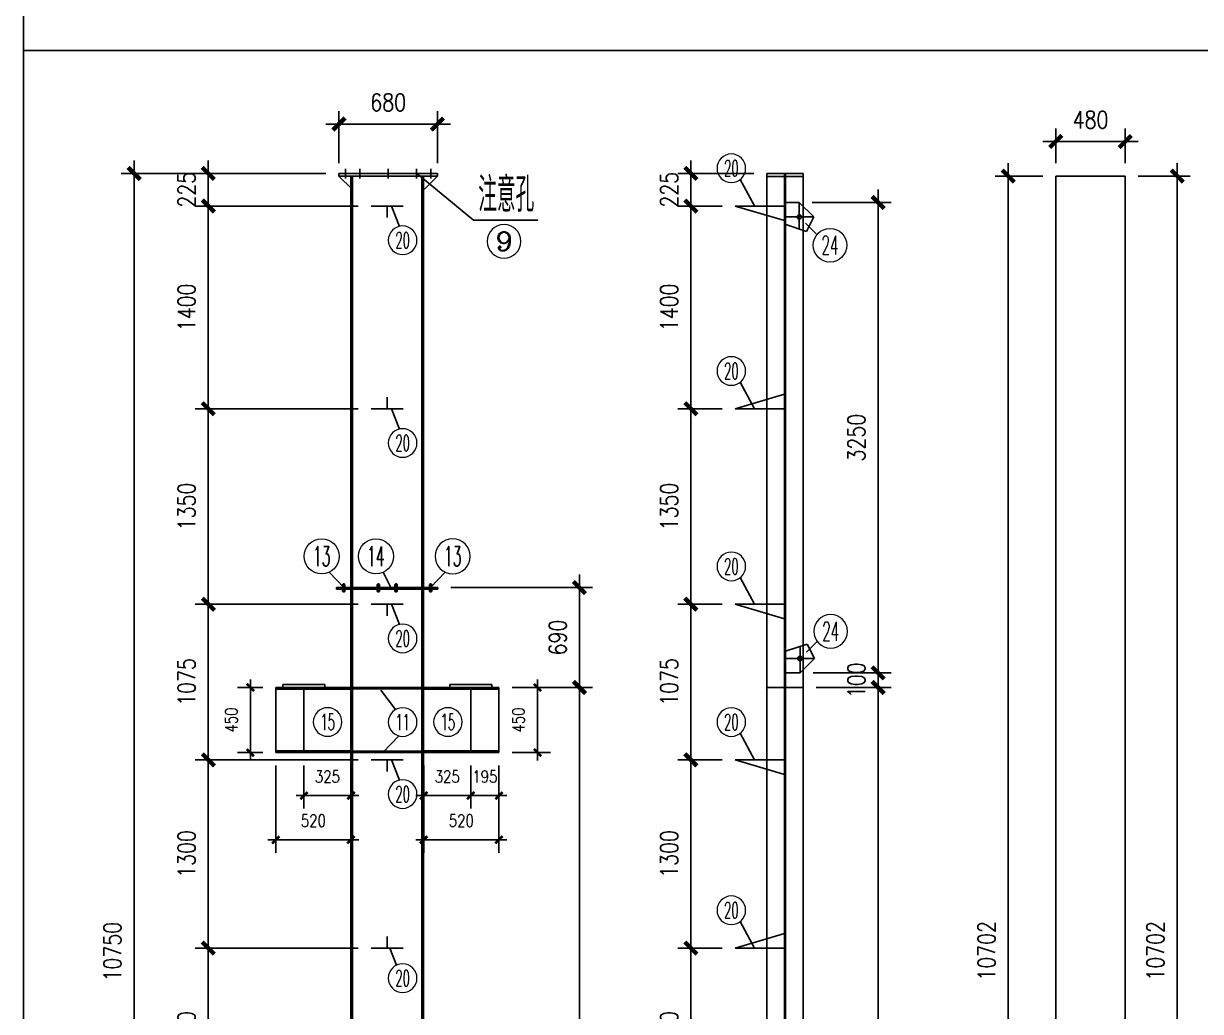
# Model space of a CAD drawing. Header units: millimetres. Extents: x 2451220 to 4527627, y -5186613 to -1639140.
# Drawn here: x 2483553 to 2491681, y -1756765 to -1749942 of the extents above; entities that cross this region are included whole.
import ezdxf
from ezdxf.enums import TextEntityAlignment as Align

# ---------------------------------------------------------------- set-up
doc = ezdxf.new("R2010")
doc.units = ezdxf.units.MM
doc.header["$LTSCALE"] = 1000
doc.header["$PDMODE"] = 34
doc.layers.add('钢架', color=7, linetype='Continuous', lineweight=25)
doc.styles.add('COMPLEX', font='COMPLEX')
doc.styles.add('DIM_FONT', font='simplex.shx', dxfattribs={"width": 0.8, "bigfont": 'hztxt.shx'})
doc.styles.add('hz', font='gbenor.shx', dxfattribs={"width": 0.75, "height": 100, "bigfont": 'gbcbig.shx'})
doc.dimstyles.new('WGH(1)', dxfattribs={"dimscale": 1.2, "dimtxt": 100, "dimasz": 0.5, "dimexe": 75, "dimexo": 75, "dimgap": 75, "dimtad": 1, "dimdec": 0, "dimzin": 0, "dimdsep": 46, "dimtxsty": 'DIM_FONT', "dimblk1": '_DIMX', "dimblk2": '_DIMX', "dimsah": 1, "dimcen": 0.09, "dimclrd": 3, "dimclre": 3, "dimclrt": 7, "dimadec": 0, "dimazin": 0, "dimtfac": 1, "dimtdec": 0, "dimtix": 1, "dimtmove": 2, "dimatfit": 3, "dimldrblk": '_DIMX', "dimfxl": 1, "dimtolj": 1, "dimtzin": 0, "dimarcsym": 0})

# ---------------------------------------------------------------- blocks, each defined once
blk = doc.blocks.new('_DIMX')
blk.add_line((-150, 0), (150, 0))
at = {"const_width": 50}
blk.add_lwpolyline([(-70, -70), (70, 70)], dxfattribs=at)
blk = doc.blocks.new('*D2107')
at = {"color": 3, "lineweight": -2}
for p, q in [((2485204.3, -1754527.4), (2485029.4, -1754527.4)), ((2485119.4, -1754527.7), (2485119.4, -1754977)), ((2485204.3, -1754977.4), (2485029.4, -1754977.4))]:
    blk.add_line(p, q, dxfattribs=at)
at = {"layer": 'Defpoints', "color": 0}
for p in [(2485294.3, -1754527.4), (2485119.4, -1754977.4), (2485294.3, -1754977.4)]:
    blk.add_point(p, dxfattribs=at)
at = {"color": 3, "lineweight": -2, "xscale": 0.36, "yscale": 0.36, "zscale": 0.36}
for p, rotation in [((2485119.4, -1754527.4), 90), ((2485119.4, -1754977.4), 270)]:
    blk.add_blockref('_DIMX', p, dxfattribs=dict(at, rotation=rotation))
at = {"color": 7, "insert": (2484987.4, -1754752.4), "char_height": 84, "attachment_point": 5, "rotation": 90, "style": 'DIM_FONT'}
blk.add_mtext('\\A1;450', dxfattribs=at)
blk = doc.blocks.new('*D2108')
at = {"color": 3, "lineweight": -2}
for p, q in [((2485489.3, -1755067.4), (2485489.3, -1755364.4)), ((2485814.3, -1755067.4), (2485814.3, -1755364.4)), ((2485489, -1755274.4), (2485488.6, -1755274.4)), ((2485814.3, -1755274.4), (2485489.3, -1755274.4)), ((2485814.7, -1755274.4), (2485815, -1755274.4))]:
    blk.add_line(p, q, dxfattribs=at)
at = {"layer": 'Defpoints', "color": 0}
for p in [(2485489.3, -1754977.4), (2485814.3, -1754977.4), (2485489.3, -1755274.4)]:
    blk.add_point(p, dxfattribs=at)
at = {"color": 3, "lineweight": -2, "xscale": 0.36, "yscale": 0.36, "zscale": 0.36}
blk.add_blockref('_DIMX', (2485489.3, -1755274.4), dxfattribs=at)
at = {"color": 3, "lineweight": -2, "xscale": 0.36, "yscale": 0.36, "zscale": 0.36, "rotation": 180}
blk.add_blockref('_DIMX', (2485814.3, -1755274.4), dxfattribs=at)
at = {"color": 7, "insert": (2485651.8, -1755142.4), "char_height": 84, "attachment_point": 5, "style": 'DIM_FONT'}
blk.add_mtext('\\A1;325', dxfattribs=at)
blk = doc.blocks.new('*D2109')
at = {"color": 3, "lineweight": -2}
for p, q in [((2485294.3, -1755067.4), (2485294.3, -1755669.6)), ((2485814.3, -1755067.4), (2485814.3, -1755669.6)), ((2485814, -1755579.6), (2485294.7, -1755579.6))]:
    blk.add_line(p, q, dxfattribs=at)
at = {"layer": 'Defpoints', "color": 0}
for p in [(2485294.3, -1754977.4), (2485814.3, -1754977.4), (2485294.3, -1755579.6)]:
    blk.add_point(p, dxfattribs=at)
at = {"color": 3, "lineweight": -2, "xscale": 0.36, "yscale": 0.36, "zscale": 0.36, "rotation": 180}
blk.add_blockref('_DIMX', (2485294.3, -1755579.6), dxfattribs=at)
at = {"color": 3, "lineweight": -2, "xscale": 0.36, "yscale": 0.36, "zscale": 0.36}
blk.add_blockref('_DIMX', (2485814.3, -1755579.6), dxfattribs=at)
at = {"color": 7, "insert": (2485554.3, -1755447.6), "char_height": 84, "attachment_point": 5, "style": 'DIM_FONT'}
blk.add_mtext('\\A1;520', dxfattribs=at)
blk = doc.blocks.new('*D2110')
at = {"color": 3, "lineweight": -2}
for p, q in [((2485731.3, -1750905.4), (2485731.3, -1750546.3)), ((2486411.3, -1750905.4), (2486411.3, -1750546.3)), ((2486410.7, -1750636.3), (2485731.9, -1750636.3))]:
    blk.add_line(p, q, dxfattribs=at)
at = {"layer": 'Defpoints', "color": 0}
for p in [(2485731.3, -1750636.3), (2485731.3, -1750995.4), (2486411.3, -1750995.4)]:
    blk.add_point(p, dxfattribs=at)
at = {"color": 3, "lineweight": -2, "xscale": 0.6, "yscale": 0.6, "zscale": 0.6, "rotation": 180}
blk.add_blockref('_DIMX', (2485731.3, -1750636.3), dxfattribs=at)
at = {"color": 3, "lineweight": -2, "xscale": 0.6, "yscale": 0.6, "zscale": 0.6}
blk.add_blockref('_DIMX', (2486411.3, -1750636.3), dxfattribs=at)
at = {"color": 7, "insert": (2486071.3, -1750486.3), "char_height": 120, "attachment_point": 5, "style": 'DIM_FONT'}
blk.add_mtext('\\A1;680', dxfattribs=at)
blk = doc.blocks.new('*D2111')
at = {"color": 3, "lineweight": -2}
for p, q in [((2487016.3, -1754527.4), (2487192.8, -1754527.4)), ((2487102.8, -1754527.7), (2487102.8, -1754977)), ((2486926.3, -1754977.4), (2487192.8, -1754977.4))]:
    blk.add_line(p, q, dxfattribs=at)
at = {"layer": 'Defpoints', "color": 0}
for p in [(2486926.3, -1754527.4), (2486836.3, -1754977.4), (2487102.8, -1754977.4)]:
    blk.add_point(p, dxfattribs=at)
at = {"color": 3, "lineweight": -2, "xscale": 0.36, "yscale": 0.36, "zscale": 0.36}
for p, rotation in [((2487102.8, -1754527.4), 90), ((2487102.8, -1754977.4), 270)]:
    blk.add_blockref('_DIMX', p, dxfattribs=dict(at, rotation=rotation))
at = {"color": 7, "insert": (2486970.8, -1754752.4), "char_height": 84, "attachment_point": 5, "rotation": 90, "style": 'DIM_FONT'}
blk.add_mtext('\\A1;450', dxfattribs=at)
blk = doc.blocks.new('*D2112')
at = {"color": 3, "lineweight": -2}
for p, q in [((2486316.3, -1755067.4), (2486316.3, -1755364.4)), ((2486641.3, -1755067.4), (2486641.3, -1755364.4)), ((2486316, -1755274.4), (2486315.6, -1755274.4)), ((2486316.3, -1755274.4), (2486641.3, -1755274.4)), ((2486641.7, -1755274.4), (2486642, -1755274.4))]:
    blk.add_line(p, q, dxfattribs=at)
at = {"layer": 'Defpoints', "color": 0}
for p in [(2486316.3, -1754977.4), (2486641.3, -1754977.4), (2486641.3, -1755274.4)]:
    blk.add_point(p, dxfattribs=at)
at = {"color": 3, "lineweight": -2, "xscale": 0.36, "yscale": 0.36, "zscale": 0.36}
blk.add_blockref('_DIMX', (2486316.3, -1755274.4), dxfattribs=at)
at = {"color": 3, "lineweight": -2, "xscale": 0.36, "yscale": 0.36, "zscale": 0.36, "rotation": 180}
blk.add_blockref('_DIMX', (2486641.3, -1755274.4), dxfattribs=at)
at = {"color": 7, "insert": (2486478.8, -1755142.4), "char_height": 84, "attachment_point": 5, "style": 'DIM_FONT'}
blk.add_mtext('\\A1;325', dxfattribs=at)
blk = doc.blocks.new('*D2113')
at = {"color": 3, "lineweight": -2}
for p, q in [((2486316.3, -1755067.4), (2486316.3, -1755669.6)), ((2486836.3, -1755067.4), (2486836.3, -1755669.6)), ((2486316.7, -1755579.6), (2486836, -1755579.6))]:
    blk.add_line(p, q, dxfattribs=at)
at = {"layer": 'Defpoints', "color": 0}
for p in [(2486316.3, -1754977.4), (2486836.3, -1754977.4), (2486836.3, -1755579.6)]:
    blk.add_point(p, dxfattribs=at)
at = {"color": 3, "lineweight": -2, "xscale": 0.36, "yscale": 0.36, "zscale": 0.36, "rotation": 180}
blk.add_blockref('_DIMX', (2486316.3, -1755579.6), dxfattribs=at)
at = {"color": 3, "lineweight": -2, "xscale": 0.36, "yscale": 0.36, "zscale": 0.36}
blk.add_blockref('_DIMX', (2486836.3, -1755579.6), dxfattribs=at)
at = {"color": 7, "insert": (2486576.3, -1755447.6), "char_height": 84, "attachment_point": 5, "style": 'DIM_FONT'}
blk.add_mtext('\\A1;520', dxfattribs=at)
blk = doc.blocks.new('*D2114')
at = {"color": 3, "lineweight": -2}
for p, q in [((2486926.3, -1754527.4), (2487482.1, -1754527.4)), ((2487392.1, -1754528), (2487392.1, -1761726.8)), ((2486603.3, -1761727.4), (2487482.1, -1761727.4))]:
    blk.add_line(p, q, dxfattribs=at)
at = {"layer": 'Defpoints', "color": 0}
for p in [(2486836.3, -1754527.4), (2486513.3, -1761727.4), (2487392.1, -1761727.4)]:
    blk.add_point(p, dxfattribs=at)
at = {"color": 3, "lineweight": -2, "xscale": 0.6, "yscale": 0.6, "zscale": 0.6}
for p, rotation in [((2487392.1, -1754527.4), 90), ((2487392.1, -1761727.4), 270)]:
    blk.add_blockref('_DIMX', p, dxfattribs=dict(at, rotation=rotation))
at = {"color": 7, "insert": (2487242.1, -1758127.4), "char_height": 120, "attachment_point": 5, "rotation": 90, "style": 'DIM_FONT'}
blk.add_mtext('\\A1;7200', dxfattribs=at)
blk = doc.blocks.new('*D2118')
at = {"color": 3, "lineweight": -2}
for p, q in [((2485864.3, -1756327.4), (2484738.9, -1756327.4)), ((2484828.9, -1757526.8), (2484828.9, -1756328)), ((2485864.3, -1757527.4), (2484738.9, -1757527.4))]:
    blk.add_line(p, q, dxfattribs=at)
at = {"layer": 'Defpoints', "color": 0}
for p in [(2484828.9, -1756327.4), (2485954.3, -1756327.4), (2485954.3, -1757527.4)]:
    blk.add_point(p, dxfattribs=at)
at = {"color": 3, "lineweight": -2, "xscale": 0.6, "yscale": 0.6, "zscale": 0.6}
for p, rotation in [((2484828.9, -1756327.4), 90), ((2484828.9, -1757527.4), 270)]:
    blk.add_blockref('_DIMX', p, dxfattribs=dict(at, rotation=rotation))
at = {"color": 7, "insert": (2484678.9, -1756927.4), "char_height": 120, "attachment_point": 5, "rotation": 90, "style": 'DIM_FONT'}
blk.add_mtext('\\A1;1200', dxfattribs=at)
blk = doc.blocks.new('*D2119')
at = {"color": 3, "lineweight": -2}
for p, q in [((2485864.3, -1755027.4), (2484738.9, -1755027.4)), ((2484828.9, -1756326.8), (2484828.9, -1755028)), ((2485864.3, -1756327.4), (2484738.9, -1756327.4))]:
    blk.add_line(p, q, dxfattribs=at)
at = {"layer": 'Defpoints', "color": 0}
for p in [(2484828.9, -1755027.4), (2485954.3, -1755027.4), (2485954.3, -1756327.4)]:
    blk.add_point(p, dxfattribs=at)
at = {"color": 3, "lineweight": -2, "xscale": 0.6, "yscale": 0.6, "zscale": 0.6}
for p, rotation in [((2484828.9, -1755027.4), 90), ((2484828.9, -1756327.4), 270)]:
    blk.add_blockref('_DIMX', p, dxfattribs=dict(at, rotation=rotation))
at = {"color": 7, "insert": (2484678.9, -1755677.4), "char_height": 120, "attachment_point": 5, "rotation": 90, "style": 'DIM_FONT'}
blk.add_mtext('\\A1;1300', dxfattribs=at)
blk = doc.blocks.new('*D2120')
at = {"color": 3, "lineweight": -2}
for p, q in [((2485864.3, -1753952.4), (2484738.9, -1753952.4)), ((2484828.9, -1755026.8), (2484828.9, -1753953)), ((2485864.3, -1755027.4), (2484738.9, -1755027.4))]:
    blk.add_line(p, q, dxfattribs=at)
at = {"layer": 'Defpoints', "color": 0}
for p in [(2484828.9, -1753952.4), (2485954.3, -1753952.4), (2485954.3, -1755027.4)]:
    blk.add_point(p, dxfattribs=at)
at = {"color": 3, "lineweight": -2, "xscale": 0.6, "yscale": 0.6, "zscale": 0.6}
for p, rotation in [((2484828.9, -1753952.4), 90), ((2484828.9, -1755027.4), 270)]:
    blk.add_blockref('_DIMX', p, dxfattribs=dict(at, rotation=rotation))
at = {"color": 7, "insert": (2484678.9, -1754489.9), "char_height": 120, "attachment_point": 5, "rotation": 90, "style": 'DIM_FONT'}
blk.add_mtext('\\A1;1075', dxfattribs=at)
blk = doc.blocks.new('*D2121')
at = {"color": 3, "lineweight": -2}
for p, q in [((2485864.3, -1752602.4), (2484738.9, -1752602.4)), ((2484828.9, -1753951.8), (2484828.9, -1752603)), ((2485864.3, -1753952.4), (2484738.9, -1753952.4))]:
    blk.add_line(p, q, dxfattribs=at)
at = {"layer": 'Defpoints', "color": 0}
for p in [(2484828.9, -1752602.4), (2485954.3, -1752602.4), (2485954.3, -1753952.4)]:
    blk.add_point(p, dxfattribs=at)
at = {"color": 3, "lineweight": -2, "xscale": 0.6, "yscale": 0.6, "zscale": 0.6}
for p, rotation in [((2484828.9, -1752602.4), 90), ((2484828.9, -1753952.4), 270)]:
    blk.add_blockref('_DIMX', p, dxfattribs=dict(at, rotation=rotation))
at = {"color": 7, "insert": (2484678.9, -1753277.4), "char_height": 120, "attachment_point": 5, "rotation": 90, "style": 'DIM_FONT'}
blk.add_mtext('\\A1;1350', dxfattribs=at)
blk = doc.blocks.new('*D2122')
at = {"color": 3, "lineweight": -2}
for p, q in [((2485864.3, -1751202.4), (2484738.9, -1751202.4)), ((2484828.9, -1752601.8), (2484828.9, -1751203)), ((2485864.3, -1752602.4), (2484738.9, -1752602.4))]:
    blk.add_line(p, q, dxfattribs=at)
at = {"layer": 'Defpoints', "color": 0}
for p in [(2484828.9, -1751202.4), (2485954.3, -1751202.4), (2485954.3, -1752602.4)]:
    blk.add_point(p, dxfattribs=at)
at = {"color": 3, "lineweight": -2, "xscale": 0.6, "yscale": 0.6, "zscale": 0.6}
for p, rotation in [((2484828.9, -1751202.4), 90), ((2484828.9, -1752602.4), 270)]:
    blk.add_blockref('_DIMX', p, dxfattribs=dict(at, rotation=rotation))
at = {"color": 7, "insert": (2484678.9, -1751902.4), "char_height": 120, "attachment_point": 5, "rotation": 90, "style": 'DIM_FONT'}
blk.add_mtext('\\A1;1400', dxfattribs=at)
blk = doc.blocks.new('*D2123')
at = {"color": 3, "lineweight": -2}
for p, q in [((2485641.3, -1750977.4), (2484738.9, -1750977.4)), ((2484828.9, -1750976.8), (2484828.9, -1750976.2)), ((2484828.9, -1751202.4), (2484828.9, -1750977.4)), ((2485864.3, -1751202.4), (2484738.9, -1751202.4)), ((2484828.9, -1751203), (2484828.9, -1751203.6))]:
    blk.add_line(p, q, dxfattribs=at)
at = {"layer": 'Defpoints', "color": 0}
for p in [(2484828.9, -1750977.4), (2485731.3, -1750977.4), (2485954.3, -1751202.4)]:
    blk.add_point(p, dxfattribs=at)
at = {"color": 3, "lineweight": -2, "xscale": 0.6, "yscale": 0.6, "zscale": 0.6}
for p, rotation in [((2484828.9, -1750977.4), 270), ((2484828.9, -1751202.4), 90)]:
    blk.add_blockref('_DIMX', p, dxfattribs=dict(at, rotation=rotation))
at = {"color": 7, "insert": (2484678.9, -1751089.9), "char_height": 120, "attachment_point": 5, "rotation": 90, "style": 'DIM_FONT'}
blk.add_mtext('\\A1;225', dxfattribs=at)
blk = doc.blocks.new('*D465')
at = {"color": 3, "lineweight": -2}
for p, q in [((2485100.1, -1750977.4), (2484226.2, -1750977.4)), ((2484316.2, -1750978), (2484316.2, -1761726.8)), ((2485100.1, -1761727.4), (2484226.2, -1761727.4))]:
    blk.add_line(p, q, dxfattribs=at)
at = {"layer": 'Defpoints', "color": 0}
for p in [(2485190.1, -1750977.4), (2484316.2, -1761727.4), (2485190.1, -1761727.4)]:
    blk.add_point(p, dxfattribs=at)
at = {"color": 3, "lineweight": -2, "xscale": 0.6, "yscale": 0.6, "zscale": 0.6}
for p, rotation in [((2484316.2, -1750977.4), 90), ((2484316.2, -1761727.4), 270)]:
    blk.add_blockref('_DIMX', p, dxfattribs=dict(at, rotation=rotation))
at = {"color": 7, "insert": (2484166.2, -1756352.4), "char_height": 120, "attachment_point": 5, "rotation": 90, "style": 'DIM_FONT'}
blk.add_mtext('\\A1;10750', dxfattribs=at)
blk = doc.blocks.new('*D466')
at = {"color": 3, "lineweight": -2}
for p, q in [((2486641.3, -1755067.4), (2486641.3, -1755364.4)), ((2486836.3, -1755067.4), (2486836.3, -1755364.4)), ((2486641, -1755274.4), (2486640.6, -1755274.4)), ((2486641.3, -1755274.4), (2486836.3, -1755274.4)), ((2486836.7, -1755274.4), (2486837, -1755274.4))]:
    blk.add_line(p, q, dxfattribs=at)
at = {"layer": 'Defpoints', "color": 0}
for p in [(2486641.3, -1754977.4), (2486836.3, -1754977.4), (2486836.3, -1755274.4)]:
    blk.add_point(p, dxfattribs=at)
at = {"color": 3, "lineweight": -2, "xscale": 0.36, "yscale": 0.36, "zscale": 0.36}
blk.add_blockref('_DIMX', (2486641.3, -1755274.4), dxfattribs=at)
at = {"color": 3, "lineweight": -2, "xscale": 0.36, "yscale": 0.36, "zscale": 0.36, "rotation": 180}
blk.add_blockref('_DIMX', (2486836.3, -1755274.4), dxfattribs=at)
at = {"color": 7, "insert": (2486738.8, -1755142.4), "char_height": 84, "attachment_point": 5, "style": 'DIM_FONT'}
blk.add_mtext('\\A1;195', dxfattribs=at)
blk = doc.blocks.new('*D2124')
at = {"color": 3, "lineweight": -2}
for p, q in [((2486504.3, -1753837.4), (2487482.1, -1753837.4)), ((2487392.1, -1754526.8), (2487392.1, -1753838)), ((2487016.3, -1754527.4), (2487482.1, -1754527.4))]:
    blk.add_line(p, q, dxfattribs=at)
at = {"layer": 'Defpoints', "color": 0}
for p in [(2486414.3, -1753837.4), (2487392.1, -1753837.4), (2486926.3, -1754527.4)]:
    blk.add_point(p, dxfattribs=at)
at = {"color": 3, "lineweight": -2, "xscale": 0.6, "yscale": 0.6, "zscale": 0.6}
for p, rotation in [((2487392.1, -1753837.4), 90), ((2487392.1, -1754527.4), 270)]:
    blk.add_blockref('_DIMX', p, dxfattribs=dict(at, rotation=rotation))
at = {"color": 7, "insert": (2487242.1, -1754182.4), "char_height": 120, "attachment_point": 5, "rotation": 90, "style": 'DIM_FONT'}
blk.add_mtext('\\A1;690', dxfattribs=at)
blk = doc.blocks.new('轴线标号')
at = {"lineweight": 13}
blk.add_circle((0, 0), 0.5, dxfattribs=at)
at = {"layer": '钢架', "lineweight": 13, "style": 'COMPLEX', "width": 1.041667}
blk.add_attdef('A', text='', height=0.56, dxfattribs=at).set_placement((-0.25, -0.28), (0.25, -0.28), align=Align.FIT)
blk = doc.blocks.new('*D2125')
at = {"color": 3, "lineweight": -2}
for p, q in [((2489000.3, -1751177.2), (2489545, -1751177.2)), ((2489455, -1751177.8), (2489455, -1754426.8)), ((2489005.4, -1754427.4), (2489545, -1754427.4))]:
    blk.add_line(p, q, dxfattribs=at)
at = {"layer": 'Defpoints', "color": 0}
for p in [(2488910.3, -1751177.2), (2488915.4, -1754427.4), (2489455, -1754427.4)]:
    blk.add_point(p, dxfattribs=at)
at = {"color": 3, "lineweight": -2, "xscale": 0.6, "yscale": 0.6, "zscale": 0.6}
for p, rotation in [((2489455, -1751177.2), 90), ((2489455, -1754427.4), 270)]:
    blk.add_blockref('_DIMX', p, dxfattribs=dict(at, rotation=rotation))
at = {"color": 7, "insert": (2489305, -1752802.3), "char_height": 120, "attachment_point": 5, "rotation": 90, "style": 'DIM_FONT'}
blk.add_mtext('\\A1;3250', dxfattribs=at)
blk = doc.blocks.new('*D2126')
at = {"color": 3, "lineweight": -2}
for p, q in [((2489026.4, -1754527.4), (2489545, -1754527.4)), ((2489455, -1761726.8), (2489455, -1754528)), ((2489166.4, -1761727.4), (2489545, -1761727.4))]:
    blk.add_line(p, q, dxfattribs=at)
at = {"layer": 'Defpoints', "color": 0}
for p in [(2488936.4, -1754527.4), (2489455, -1754527.4), (2489076.4, -1761727.4)]:
    blk.add_point(p, dxfattribs=at)
at = {"color": 3, "lineweight": -2, "xscale": 0.6, "yscale": 0.6, "zscale": 0.6}
for p, rotation in [((2489455, -1754527.4), 90), ((2489455, -1761727.4), 270)]:
    blk.add_blockref('_DIMX', p, dxfattribs=dict(at, rotation=rotation))
at = {"color": 7, "insert": (2489305, -1758127.4), "char_height": 120, "attachment_point": 5, "rotation": 90, "style": 'DIM_FONT'}
blk.add_mtext('\\A1;7200', dxfattribs=at)
blk = doc.blocks.new('*D2127')
at = {"color": 3, "lineweight": -2}
for p, q in [((2489187.6, -1754427.4), (2489545, -1754427.4)), ((2489455, -1754426.8), (2489455, -1754426.2)), ((2489455, -1754527.4), (2489455, -1754427.4)), ((2489026.4, -1754527.4), (2489545, -1754527.4)), ((2489455, -1754528), (2489455, -1754528.6))]:
    blk.add_line(p, q, dxfattribs=at)
at = {"layer": 'Defpoints', "color": 0}
for p in [(2489097.6, -1754427.4), (2489455, -1754427.4), (2488936.4, -1754527.4)]:
    blk.add_point(p, dxfattribs=at)
at = {"color": 3, "lineweight": -2, "xscale": 0.6, "yscale": 0.6, "zscale": 0.6}
for p, rotation in [((2489455, -1754427.4), 270), ((2489455, -1754527.4), 90)]:
    blk.add_blockref('_DIMX', p, dxfattribs=dict(at, rotation=rotation))
at = {"color": 7, "insert": (2489305, -1754477.4), "char_height": 120, "attachment_point": 5, "rotation": 90, "style": 'DIM_FONT'}
blk.add_mtext('\\A1;100', dxfattribs=at)
blk = doc.blocks.new('*D2129')
at = {"color": 3, "lineweight": -2}
for p, q in [((2488377.4, -1756327.4), (2488071.7, -1756327.4)), ((2488161.7, -1757526.8), (2488161.7, -1756328)), ((2488377.4, -1757527.4), (2488071.7, -1757527.4))]:
    blk.add_line(p, q, dxfattribs=at)
at = {"layer": 'Defpoints', "color": 0}
for p in [(2488161.7, -1756327.4), (2488467.4, -1756327.4), (2488467.4, -1757527.4)]:
    blk.add_point(p, dxfattribs=at)
at = {"color": 3, "lineweight": -2, "xscale": 0.6, "yscale": 0.6, "zscale": 0.6}
for p, rotation in [((2488161.7, -1756327.4), 90), ((2488161.7, -1757527.4), 270)]:
    blk.add_blockref('_DIMX', p, dxfattribs=dict(at, rotation=rotation))
at = {"color": 7, "insert": (2488011.7, -1756927.4), "char_height": 120, "attachment_point": 5, "rotation": 90, "style": 'DIM_FONT'}
blk.add_mtext('\\A1;1200', dxfattribs=at)
blk = doc.blocks.new('*D2130')
at = {"color": 3, "lineweight": -2}
for p, q in [((2488596.4, -1750977.4), (2488071.7, -1750977.4)), ((2488161.7, -1750976.8), (2488161.7, -1750976.2)), ((2488161.7, -1751202.4), (2488161.7, -1750977.4)), ((2488377.4, -1751202.4), (2488071.7, -1751202.4)), ((2488161.7, -1751203), (2488161.7, -1751203.6))]:
    blk.add_line(p, q, dxfattribs=at)
at = {"layer": 'Defpoints', "color": 0}
for p in [(2488161.7, -1750977.4), (2488686.4, -1750977.4), (2488467.4, -1751202.4)]:
    blk.add_point(p, dxfattribs=at)
at = {"color": 3, "lineweight": -2, "xscale": 0.6, "yscale": 0.6, "zscale": 0.6}
for p, rotation in [((2488161.7, -1750977.4), 270), ((2488161.7, -1751202.4), 90)]:
    blk.add_blockref('_DIMX', p, dxfattribs=dict(at, rotation=rotation))
at = {"color": 7, "insert": (2488011.7, -1751089.9), "char_height": 120, "attachment_point": 5, "rotation": 90, "style": 'DIM_FONT'}
blk.add_mtext('\\A1;225', dxfattribs=at)
blk = doc.blocks.new('*D2131')
at = {"color": 3, "lineweight": -2}
for p, q in [((2488377.4, -1755027.4), (2488071.7, -1755027.4)), ((2488161.7, -1756326.8), (2488161.7, -1755028)), ((2488377.4, -1756327.4), (2488071.7, -1756327.4))]:
    blk.add_line(p, q, dxfattribs=at)
at = {"layer": 'Defpoints', "color": 0}
for p in [(2488161.7, -1755027.4), (2488467.4, -1755027.4), (2488467.4, -1756327.4)]:
    blk.add_point(p, dxfattribs=at)
at = {"color": 3, "lineweight": -2, "xscale": 0.6, "yscale": 0.6, "zscale": 0.6}
for p, rotation in [((2488161.7, -1755027.4), 90), ((2488161.7, -1756327.4), 270)]:
    blk.add_blockref('_DIMX', p, dxfattribs=dict(at, rotation=rotation))
at = {"color": 7, "insert": (2488011.7, -1755677.4), "char_height": 120, "attachment_point": 5, "rotation": 90, "style": 'DIM_FONT'}
blk.add_mtext('\\A1;1300', dxfattribs=at)
blk = doc.blocks.new('*D2132')
at = {"color": 3, "lineweight": -2}
for p, q in [((2488377.4, -1753952.4), (2488071.7, -1753952.4)), ((2488161.7, -1755026.8), (2488161.7, -1753953)), ((2488377.4, -1755027.4), (2488071.7, -1755027.4))]:
    blk.add_line(p, q, dxfattribs=at)
at = {"layer": 'Defpoints', "color": 0}
for p in [(2488161.7, -1753952.4), (2488467.4, -1753952.4), (2488467.4, -1755027.4)]:
    blk.add_point(p, dxfattribs=at)
at = {"color": 3, "lineweight": -2, "xscale": 0.6, "yscale": 0.6, "zscale": 0.6}
for p, rotation in [((2488161.7, -1753952.4), 90), ((2488161.7, -1755027.4), 270)]:
    blk.add_blockref('_DIMX', p, dxfattribs=dict(at, rotation=rotation))
at = {"color": 7, "insert": (2488011.7, -1754489.9), "char_height": 120, "attachment_point": 5, "rotation": 90, "style": 'DIM_FONT'}
blk.add_mtext('\\A1;1075', dxfattribs=at)
blk = doc.blocks.new('*D467')
at = {"color": 3, "lineweight": -2}
for p, q in [((2488287.4, -1751202.4), (2488071.7, -1751202.4)), ((2488161.7, -1752601.8), (2488161.7, -1751203)), ((2488287.4, -1752602.4), (2488071.7, -1752602.4))]:
    blk.add_line(p, q, dxfattribs=at)
at = {"layer": 'Defpoints', "color": 0}
for p in [(2488161.7, -1751202.4), (2488377.4, -1751202.4), (2488377.4, -1752602.4)]:
    blk.add_point(p, dxfattribs=at)
at = {"color": 3, "lineweight": -2, "xscale": 0.6, "yscale": 0.6, "zscale": 0.6}
for p, rotation in [((2488161.7, -1751202.4), 90), ((2488161.7, -1752602.4), 270)]:
    blk.add_blockref('_DIMX', p, dxfattribs=dict(at, rotation=rotation))
at = {"color": 7, "insert": (2488011.7, -1751902.4), "char_height": 120, "attachment_point": 5, "rotation": 90, "style": 'DIM_FONT'}
blk.add_mtext('\\A1;1400', dxfattribs=at)
blk = doc.blocks.new('*D2133')
at = {"color": 3, "lineweight": -2}
for p, q in [((2488377.4, -1752602.4), (2488071.7, -1752602.4)), ((2488161.7, -1752603), (2488161.7, -1753951.8)), ((2488377.4, -1753952.4), (2488071.7, -1753952.4))]:
    blk.add_line(p, q, dxfattribs=at)
at = {"layer": 'Defpoints', "color": 0}
for p in [(2488467.4, -1752602.4), (2488161.7, -1753952.4), (2488467.4, -1753952.4)]:
    blk.add_point(p, dxfattribs=at)
at = {"color": 3, "lineweight": -2, "xscale": 0.6, "yscale": 0.6, "zscale": 0.6}
for p, rotation in [((2488161.7, -1752602.4), 90), ((2488161.7, -1753952.4), 270)]:
    blk.add_blockref('_DIMX', p, dxfattribs=dict(at, rotation=rotation))
at = {"color": 7, "insert": (2488011.7, -1753277.4), "char_height": 120, "attachment_point": 5, "rotation": 90, "style": 'DIM_FONT'}
blk.add_mtext('\\A1;1350', dxfattribs=at)
blk = doc.blocks.new('*D2135')
at = {"color": 3, "lineweight": -2}
for p, q in [((2490591.8, -1750995.4), (2490264, -1750995.4)), ((2490354, -1761696.8), (2490354, -1750996)), ((2490591.8, -1761697.4), (2490264, -1761697.4))]:
    blk.add_line(p, q, dxfattribs=at)
at = {"layer": 'Defpoints', "color": 0}
for p in [(2490354, -1750995.4), (2490681.8, -1750995.4), (2490681.8, -1761697.4)]:
    blk.add_point(p, dxfattribs=at)
at = {"color": 3, "lineweight": -2, "xscale": 0.6, "yscale": 0.6, "zscale": 0.6}
for p, rotation in [((2490354, -1750995.4), 90), ((2490354, -1761697.4), 270)]:
    blk.add_blockref('_DIMX', p, dxfattribs=dict(at, rotation=rotation))
at = {"color": 7, "insert": (2490204, -1756346.4), "char_height": 120, "attachment_point": 5, "rotation": 90, "style": 'DIM_FONT'}
blk.add_mtext('\\A1;10702', dxfattribs=at)
blk = doc.blocks.new('*D2136')
at = {"color": 3, "lineweight": -2}
for p, q in [((2491251.8, -1750995.4), (2491610.3, -1750995.4)), ((2491520.3, -1761696.8), (2491520.3, -1750996)), ((2491251.8, -1761697.4), (2491610.3, -1761697.4))]:
    blk.add_line(p, q, dxfattribs=at)
at = {"layer": 'Defpoints', "color": 0}
for p in [(2491161.8, -1750995.4), (2491520.3, -1750995.4), (2491161.8, -1761697.4)]:
    blk.add_point(p, dxfattribs=at)
at = {"color": 3, "lineweight": -2, "xscale": 0.6, "yscale": 0.6, "zscale": 0.6}
for p, rotation in [((2491520.3, -1750995.4), 90), ((2491520.3, -1761697.4), 270)]:
    blk.add_blockref('_DIMX', p, dxfattribs=dict(at, rotation=rotation))
at = {"color": 7, "insert": (2491370.3, -1756346.4), "char_height": 120, "attachment_point": 5, "rotation": 90, "style": 'DIM_FONT'}
blk.add_mtext('\\A1;10702', dxfattribs=at)
blk = doc.blocks.new('*D1133')
at = {"color": 3, "lineweight": -2}
for p, q in [((2490681.8, -1750905.4), (2490681.8, -1750666.6)), ((2491161.8, -1750905.4), (2491161.8, -1750666.6)), ((2491161.2, -1750756.6), (2490682.4, -1750756.6))]:
    blk.add_line(p, q, dxfattribs=at)
at = {"layer": 'Defpoints', "color": 0}
for p in [(2490681.8, -1750756.6), (2490681.8, -1750995.4), (2491161.8, -1750995.4)]:
    blk.add_point(p, dxfattribs=at)
at = {"color": 3, "lineweight": -2, "xscale": 0.6, "yscale": 0.6, "zscale": 0.6, "rotation": 180}
blk.add_blockref('_DIMX', (2490681.8, -1750756.6), dxfattribs=at)
at = {"color": 3, "lineweight": -2, "xscale": 0.6, "yscale": 0.6, "zscale": 0.6}
blk.add_blockref('_DIMX', (2491161.8, -1750756.6), dxfattribs=at)
at = {"color": 7, "insert": (2490921.8, -1750606.6), "char_height": 120, "attachment_point": 5, "style": 'DIM_FONT'}
blk.add_mtext('\\A1;480', dxfattribs=at)

msp = doc.modelspace()

# ---------------------------------------------------------------- linework, layer by layer
at = {"color": 2}
for p, q in [((2485776.3, -1750945.5), (2485776.3, -1751012.1)), ((2485876.3, -1750945.5), (2485876.3, -1751012.1)), ((2486071.3, -1750945.5), (2486071.3, -1751012.1)), ((2486266.3, -1750945.5), (2486266.3, -1751012.1)), ((2486366.3, -1750945.5), (2486366.3, -1751012.1)), ((2485731.3, -1750977.4), (2486411.3, -1750977.4)), ((2485731.3, -1750977.4), (2485731.3, -1750995.4)), ((2485731.3, -1750995.4), (2486411.3, -1750995.4)), ((2486411.3, -1750977.4), (2486411.3, -1750995.4)), ((2490681.8, -1750995.4), (2491161.8, -1750995.4))]:
    msp.add_line(p, q, dxfattribs=at)
for p, q in [((2485731.3, -1750995.4), (2485821.3, -1751085.4)), ((2485814.3, -1750995.4), (2485814.3, -1761727.4)), ((2485824.3, -1750995.4), (2485824.3, -1761727.4)), ((2486661.1, -1751299.1), (2486266.3, -1750976)), ((2486304.3, -1750995.4), (2486304.3, -1761727.4)), ((2486314.3, -1750995.4), (2486314.3, -1761727.4)), ((2486321.3, -1751085.4), (2486411.3, -1750995.4)), ((2488502.6, -1751018.6), (2488602, -1751201.9)), ((2488686.4, -1761697.4), (2488686.4, -1750977.4)), ((2488686.4, -1750977.4), (2488936.4, -1750977.4)), ((2488686.4, -1750997.4), (2488936.4, -1750997.4)), ((2488807.4, -1761697.4), (2488807.4, -1750977.4)), ((2488811.4, -1761697.4), (2488811.4, -1750977.4)), ((2488815.4, -1761697.4), (2488815.4, -1750977.4)), ((2488936.4, -1761697.4), (2488936.4, -1750977.4)), ((2490681.8, -1750995.4), (2490681.8, -1761697.4)), ((2491161.8, -1750995.4), (2491161.8, -1761697.4)), ((2488910.3, -1751177.2), (2488810.3, -1751177.2)), ((2488910.3, -1751177.2), (2488810.3, -1751177.2)), ((2488910.3, -1751177.2), (2488910.3, -1751360.6)), ((2488910.3, -1751177.2), (2489010.3, -1751277.2)), ((2486174.3, -1751202.4), (2485954.3, -1751202.4)), ((2486064.3, -1751202.4), (2486064.3, -1751282.4)), ((2486148.3, -1751342.7), (2486094, -1751202.4)), ((2488807.4, -1751202.4), (2488467.4, -1751202.4)), ((2488467.4, -1751202.4), (2488807.4, -1751302.4)), ((2488810.3, -1751277.2), (2489010.3, -1751277.2)), ((2488960.3, -1751377.2), (2489010.3, -1751277.2)), ((2486661.1, -1751299.1), (2487105.3, -1751299.1)), ((2488810.3, -1751327.2), (2488960.3, -1751377.2)), ((2489027.8, -1751393.8), (2488954.2, -1751320.3)), ((2488502.6, -1752418.6), (2488602, -1752601.9)), ((2486064.3, -1752522.4), (2486064.3, -1752602.4)), ((2488467.4, -1752602.4), (2488807.4, -1752502.4)), ((2486174.3, -1752602.4), (2485954.3, -1752602.4)), ((2486148.3, -1752742.7), (2486094, -1752602.4)), ((2488807.4, -1752602.4), (2488467.4, -1752602.4)), ((2488807.4, -1752602.4), (2488467.4, -1752602.4)), ((2485764.3, -1753837.4), (2485663.7, -1753730.7)), ((2486037.1, -1753731.2), (2486089.7, -1753837.4)), ((2486364.3, -1753837.4), (2486465, -1753730.7)), ((2488502.6, -1753768.6), (2488602, -1753951.9)), ((2485814.3, -1753837.4), (2485714.3, -1753837.4)), ((2485714.3, -1753837.4), (2485714.3, -1753847.4)), ((2485714.3, -1753847.4), (2485814.3, -1753847.4)), ((2485764.3, -1753807.1), (2485764.3, -1753872.4)), ((2485764.3, -1753837.4), (2485799.3, -1753837.4)), ((2485826.3, -1753837.4), (2486304.3, -1753837.4)), ((2485826.3, -1753847.4), (2486304.3, -1753847.4)), ((2486003.5, -1753807.1), (2486003.5, -1753872.4)), ((2486125.2, -1753807.1), (2486125.2, -1753872.4)), ((2486314.3, -1753837.4), (2486414.3, -1753837.4)), ((2486414.3, -1753847.4), (2486314.3, -1753847.4)), ((2486364.3, -1753837.4), (2486329.3, -1753837.4)), ((2486364.3, -1753807.1), (2486364.3, -1753872.4)), ((2486414.3, -1753837.4), (2486414.3, -1753847.4)), ((2486174.3, -1753952.4), (2485954.3, -1753952.4)), ((2486064.3, -1753952.4), (2486064.3, -1754032.4)), ((2486148.3, -1754092.7), (2486094, -1753952.4)), ((2488807.4, -1753952.4), (2488467.4, -1753952.4)), ((2488467.4, -1753952.4), (2488807.4, -1754052.4)), ((2488807.4, -1753952.4), (2488467.4, -1753952.4)), ((2488467.4, -1753952.4), (2488807.4, -1754052.4)), ((2488815.4, -1754277.4), (2488965.4, -1754227.4)), ((2488915.4, -1754427.4), (2488915.4, -1754244)), ((2489033, -1754210.8), (2488959.3, -1754284.3)), ((2488965.4, -1754227.4), (2489015.4, -1754327.4)), ((2488815.4, -1754327.4), (2489015.4, -1754327.4)), ((2488915.4, -1754427.4), (2489015.4, -1754327.4)), ((2488915.4, -1754427.4), (2488815.4, -1754427.4)), ((2485814.3, -1754527.4), (2485294.3, -1754527.4)), ((2485294.3, -1754527.4), (2485294.3, -1754977.4)), ((2485634.3, -1754507.4), (2485344.3, -1754507.4)), ((2485344.3, -1754527.4), (2485344.3, -1754507.4)), ((2485634.3, -1754527.4), (2485634.3, -1754507.4)), ((2485826.3, -1754527.4), (2486304.3, -1754527.4)), ((2486316.3, -1754527.4), (2486836.3, -1754527.4)), ((2486496.3, -1754507.4), (2486786.3, -1754507.4)), ((2486496.3, -1754527.4), (2486496.3, -1754507.4)), ((2486786.3, -1754527.4), (2486786.3, -1754507.4)), ((2486836.3, -1754527.4), (2486836.3, -1754977.4)), ((2488686.4, -1754527.4), (2488936.4, -1754527.4)), ((2485814.3, -1754539.4), (2485294.3, -1754539.4)), ((2485489.3, -1754539.4), (2485489.3, -1754965.4)), ((2485826.3, -1754537.4), (2486304.3, -1754537.4)), ((2486122.7, -1754680.3), (2486019.7, -1754545.8)), ((2486316.3, -1754539.4), (2486836.3, -1754539.4)), ((2486641.3, -1754539.4), (2486641.3, -1754965.4)), ((2488502.6, -1754843.6), (2488602, -1755026.9)), ((2486144.7, -1754861.9), (2486033.6, -1754977.4)), ((2485814.3, -1754965.4), (2485294.3, -1754965.4)), ((2485814.3, -1754977.4), (2485294.3, -1754977.4)), ((2485826.3, -1754967.4), (2486304.3, -1754967.4)), ((2485826.3, -1754977.4), (2486304.3, -1754977.4)), ((2486316.3, -1754965.4), (2486836.3, -1754965.4)), ((2486316.3, -1754977.4), (2486836.3, -1754977.4)), ((2486174.3, -1755027.4), (2485954.3, -1755027.4)), ((2486064.3, -1755027.4), (2486064.3, -1755107.4)), ((2486148.3, -1755167.7), (2486094, -1755027.4)), ((2488807.4, -1755027.4), (2488467.4, -1755027.4)), ((2488467.4, -1755027.4), (2488807.4, -1755127.4)), ((2488807.4, -1755027.4), (2488467.4, -1755027.4)), ((2488467.4, -1755027.4), (2488807.4, -1755127.4)), ((2488502.6, -1756143.6), (2488602, -1756326.9)), ((2488467.4, -1756327.4), (2488807.4, -1756227.4)), ((2486064.3, -1756247.4), (2486064.3, -1756327.4)), ((2486174.3, -1756327.4), (2485954.3, -1756327.4)), ((2486129.6, -1756445.5), (2486083.4, -1756327.4)), ((2488807.4, -1756327.4), (2488467.4, -1756327.4)), ((2488807.4, -1756327.4), (2488467.4, -1756327.4))]:
    msp.add_line(p, q)
for points in [[(2499972, -1750128.4), (2483552.7, -1750128.4), (2483552.7, -1737171.4), (2499972, -1737171.4)], [(2499972, -1763085.3), (2483552.7, -1763085.3), (2483552.7, -1750128.4), (2499972, -1750128.4)], [(2485771.9, -1753815.9), (2485756.2, -1753815.9), (2485756.2, -1753863.7), (2485771.9, -1753863.7)], [(2486011, -1753815.9), (2485995.3, -1753815.9), (2485995.3, -1753863.7), (2486011, -1753863.7)], [(2486117.6, -1753815.9), (2486133.3, -1753815.9), (2486133.3, -1753863.7), (2486117.6, -1753863.7)], [(2486356.7, -1753815.9), (2486372.4, -1753815.9), (2486372.4, -1753863.7), (2486356.7, -1753863.7)]]:
    msp.add_lwpolyline(points, close=True)
for centre in [(2488910.3, -1751277.2), (2488915.4, -1754327.4)]:
    msp.add_circle(centre, 15)

# ---------------------------------------------------------------- block references
ref = msp.add_blockref('轴线标号', (2488441.2, -1750941.7), dxfattribs=dict(xscale=-197.7854466270655, yscale=197.7854466270655, zscale=197.7854466273605))
ref.add_attrib('A', '20', dxfattribs={"layer": '钢架', "lineweight": 13, "height": 110.76, "style": 'COMPLEX', "width": 0.551471}).set_placement((2488391.7, -1750997), (2488490.6, -1750997), align=Align.FIT)
ref = msp.add_blockref('轴线标号', (2486171, -1751438.9), dxfattribs=dict(xscale=-197.7854466270655, yscale=197.7854466270655, zscale=197.7854466273605))
ref.add_attrib('A', '20', dxfattribs={"layer": '钢架', "lineweight": 13, "height": 110.76, "style": 'COMPLEX', "width": 0.551471}).set_placement((2486121.6, -1751494.3), (2486220.5, -1751494.3), align=Align.FIT)
ref = msp.add_blockref('轴线标号', (2486871.4, -1751446.3), dxfattribs=dict(xscale=-232.4988107294776, yscale=232.4988107294776, zscale=232.4988107293054))
ref.add_attrib('A', '9', dxfattribs={"layer": '钢架', "lineweight": 13, "height": 130.2, "style": 'COMPLEX', "width": 1.339286}).set_placement((2486813.2, -1751511.4), (2486929.5, -1751511.4), align=Align.FIT)
ref = msp.add_blockref('轴线标号', (2489122.3, -1751472.9), dxfattribs=dict(xscale=232.0951669607311, yscale=232.0951669607311, zscale=232.0951669606781, rotation=180))
ref.add_attrib('A', '24', dxfattribs={"layer": '钢架', "lineweight": 13, "height": 129.97, "style": 'COMPLEX', "width": 0.520833}).set_placement((2489064.3, -1751537.9), (2489180.4, -1751537.9), align=Align.FIT)
ref = msp.add_blockref('轴线标号', (2488441.2, -1752341.7), dxfattribs=dict(xscale=-197.7854466270655, yscale=197.7854466270655, zscale=197.7854466273605))
ref.add_attrib('A', '20', dxfattribs={"layer": '钢架', "lineweight": 13, "height": 110.76, "style": 'COMPLEX', "width": 0.551471}).set_placement((2488391.7, -1752397), (2488490.6, -1752397), align=Align.FIT)
ref = msp.add_blockref('轴线标号', (2486171, -1752838.9), dxfattribs=dict(xscale=-197.7854466270655, yscale=197.7854466270655, zscale=197.7854466273605))
ref.add_attrib('A', '20', dxfattribs={"layer": '钢架', "lineweight": 13, "height": 110.76, "style": 'COMPLEX', "width": 0.551471}).set_placement((2486121.6, -1752894.3), (2486220.5, -1752894.3), align=Align.FIT)
ref = msp.add_blockref('轴线标号', (2485611.7, -1753621.3), dxfattribs=dict(xscale=242.1862611765973, yscale=242.1862611765973, zscale=242.1862611763598))
ref.add_attrib('A', '13', dxfattribs={"layer": '钢架', "lineweight": 13, "height": 135.62, "style": 'COMPLEX', "width": 0.646552}).set_placement((2485551.2, -1753689.1), (2485672.3, -1753689.1), align=Align.FIT)
ref = msp.add_blockref('轴线标号', (2485986.2, -1753621.3), dxfattribs=dict(xscale=242.1862611765973, yscale=242.1862611765973, zscale=242.1862611763598))
ref.add_attrib('A', '14', dxfattribs={"layer": '钢架', "lineweight": 13, "height": 135.62, "style": 'COMPLEX', "width": 0.604839}).set_placement((2485925.7, -1753689.1), (2486046.8, -1753689.1), align=Align.FIT)
ref = msp.add_blockref('轴线标号', (2486516.9, -1753621.3), dxfattribs=dict(xscale=-242.1862611761317, yscale=242.1862611765973, zscale=242.1862611763598))
ref.add_attrib('A', '13', dxfattribs={"layer": '钢架', "lineweight": 13, "height": 135.62, "style": 'COMPLEX', "width": 0.646552}).set_placement((2486456.3, -1753689.1), (2486577.4, -1753689.1), align=Align.FIT)
ref = msp.add_blockref('轴线标号', (2488441.2, -1753691.1), dxfattribs=dict(xscale=-197.7854466270655, yscale=197.7854466270655, zscale=197.7854466273605))
ref.add_attrib('A', '20', dxfattribs={"layer": '钢架', "lineweight": 13, "height": 110.76, "style": 'COMPLEX', "width": 0.551471}).set_placement((2488391.7, -1753746.5), (2488490.6, -1753746.5), align=Align.FIT)
ref = msp.add_blockref('轴线标号', (2489127.5, -1754140), dxfattribs=dict(xscale=-232.0951669607311, yscale=232.0951669607311, zscale=232.0951669606781))
ref.add_attrib('A', '24', dxfattribs={"layer": '钢架', "lineweight": 13, "height": 129.97, "style": 'COMPLEX', "width": 0.520833}).set_placement((2489069.4, -1754205), (2489185.5, -1754205), align=Align.FIT)
ref = msp.add_blockref('轴线标号', (2486171, -1754188.9), dxfattribs=dict(xscale=-197.7854466270655, yscale=197.7854466270655, zscale=197.7854466273605))
ref.add_attrib('A', '20', dxfattribs={"layer": '钢架', "lineweight": 13, "height": 110.76, "style": 'COMPLEX', "width": 0.551471}).set_placement((2486121.6, -1754244.3), (2486220.5, -1754244.3), align=Align.FIT)
ref = msp.add_blockref('轴线标号', (2485652.9, -1754765.8), dxfattribs=dict(xscale=-197.7854466270655, yscale=197.7854466270655, zscale=197.7854466273605))
ref.add_attrib('A', '15', dxfattribs={"layer": '钢架', "lineweight": 13, "height": 110.76, "style": 'COMPLEX', "width": 0.646552}).set_placement((2485603.5, -1754821.2), (2485702.4, -1754821.2), align=Align.FIT)
ref = msp.add_blockref('轴线标号', (2486171, -1754766.6), dxfattribs=dict(xscale=-197.7854466270655, yscale=197.7854466270655, zscale=197.7854466273605))
ref.add_attrib('A', '11', dxfattribs={"layer": '钢架', "lineweight": 13, "height": 110.76, "style": 'COMPLEX', "width": 0.78125}).set_placement((2486121.6, -1754822), (2486220.5, -1754822), align=Align.FIT)
ref = msp.add_blockref('轴线标号', (2486483.7, -1754765.8), dxfattribs=dict(xscale=-197.7854466270655, yscale=197.7854466270655, zscale=197.7854466273605))
ref.add_attrib('A', '15', dxfattribs={"layer": '钢架', "lineweight": 13, "height": 110.76, "style": 'COMPLEX', "width": 0.646552}).set_placement((2486434.3, -1754821.2), (2486533.2, -1754821.2), align=Align.FIT)
ref = msp.add_blockref('轴线标号', (2488441.2, -1754766.1), dxfattribs=dict(xscale=-197.7854466270655, yscale=197.7854466270655, zscale=197.7854466273605))
ref.add_attrib('A', '20', dxfattribs={"layer": '钢架', "lineweight": 13, "height": 110.76, "style": 'COMPLEX', "width": 0.551471}).set_placement((2488391.7, -1754821.5), (2488490.6, -1754821.5), align=Align.FIT)
ref = msp.add_blockref('轴线标号', (2486171, -1755263.9), dxfattribs=dict(xscale=-197.7854466270655, yscale=197.7854466270655, zscale=197.7854466273605))
ref.add_attrib('A', '20', dxfattribs={"layer": '钢架', "lineweight": 13, "height": 110.76, "style": 'COMPLEX', "width": 0.551471}).set_placement((2486121.6, -1755319.3), (2486220.5, -1755319.3), align=Align.FIT)
ref = msp.add_blockref('轴线标号', (2488441.2, -1756066.1), dxfattribs=dict(xscale=-197.7854466270655, yscale=197.7854466270655, zscale=197.7854466273605))
ref.add_attrib('A', '20', dxfattribs={"layer": '钢架', "lineweight": 13, "height": 110.76, "style": 'COMPLEX', "width": 0.551471}).set_placement((2488391.7, -1756121.5), (2488490.6, -1756121.5), align=Align.FIT)
ref = msp.add_blockref('轴线标号', (2486171, -1756535.3), dxfattribs=dict(xscale=-197.7854466270655, yscale=197.7854466270655, zscale=197.7854466273605))
ref.add_attrib('A', '20', dxfattribs={"layer": '钢架', "lineweight": 13, "height": 110.76, "style": 'COMPLEX', "width": 0.551471}).set_placement((2486121.6, -1756590.7), (2486220.5, -1756590.7), align=Align.FIT)

# ---------------------------------------------------------------- texts
at = {"layer": '钢架', "lineweight": 13, "insert": (2486693, -1751003.9), "char_height": 238.88, "width": 978.981, "attachment_point": 1, "style": 'hz'}
msp.add_mtext('注意孔', dxfattribs=at)

# ---------------------------------------------------------------- dimensions: what is measured, and where the dimension line sits
for base, p1, p2, picture, middle in [((2485731.3, -1750636.3), (2486411.3, -1750995.4), (2485731.3, -1750995.4), '*D2110', (2486071.3, -1750486.3)), ((2490681.8, -1750756.6), (2491161.8, -1750995.4), (2490681.8, -1750995.4), '*D1133', (2490921.8, -1750606.6))]:
    dim = msp.add_linear_dim(base=base, p1=p1, p2=p2, dimstyle='WGH(1)')
    dim.commit()
    dim.dimension.update_dxf_attribs({"geometry": picture, "text_midpoint": middle})
for base, p1, p2, picture, middle in [((2484316.2, -1761727.4), (2485190.1, -1750977.4), (2485190.1, -1761727.4), '*D465', (2484166.2, -1756352.4)), ((2484828.9, -1750977.4), (2485954.3, -1751202.4), (2485731.3, -1750977.4), '*D2123', (2484678.9, -1751089.9)), ((2488161.7, -1750977.4), (2488467.4, -1751202.4), (2488686.4, -1750977.4), '*D2130', (2488011.7, -1751089.9)), ((2490354, -1750995.4), (2490681.8, -1761697.4), (2490681.8, -1750995.4), '*D2135', (2490204, -1756346.4)), ((2491520.3, -1750995.4), (2491161.8, -1761697.4), (2491161.8, -1750995.4), '*D2136', (2491370.3, -1756346.4)), ((2484828.9, -1751202.4), (2485954.3, -1752602.4), (2485954.3, -1751202.4), '*D2122', (2484678.9, -1751902.4)), ((2488161.7, -1751202.4), (2488377.4, -1752602.4), (2488377.4, -1751202.4), '*D467', (2488011.7, -1751902.4)), ((2489455, -1754427.4), (2488910.3, -1751177.2), (2488915.4, -1754427.4), '*D2125', (2489305, -1752802.3)), ((2484828.9, -1752602.4), (2485954.3, -1753952.4), (2485954.3, -1752602.4), '*D2121', (2484678.9, -1753277.4)), ((2488161.7, -1753952.4), (2488467.4, -1752602.4), (2488467.4, -1753952.4), '*D2133', (2488011.7, -1753277.4)), ((2487392.1, -1753837.4), (2486926.3, -1754527.4), (2486414.3, -1753837.4), '*D2124', (2487242.1, -1754182.4)), ((2484828.9, -1753952.4), (2485954.3, -1755027.4), (2485954.3, -1753952.4), '*D2120', (2484678.9, -1754489.9)), ((2488161.7, -1753952.4), (2488467.4, -1755027.4), (2488467.4, -1753952.4), '*D2132', (2488011.7, -1754489.9)), ((2489455, -1754427.4), (2488936.4, -1754527.4), (2489097.6, -1754427.4), '*D2127', (2489305, -1754477.4)), ((2487392.1, -1761727.4), (2486836.3, -1754527.4), (2486513.3, -1761727.4), '*D2114', (2487242.1, -1758127.4)), ((2489455, -1754527.4), (2489076.4, -1761727.4), (2488936.4, -1754527.4), '*D2126', (2489305, -1758127.4)), ((2484828.9, -1755027.4), (2485954.3, -1756327.4), (2485954.3, -1755027.4), '*D2119', (2484678.9, -1755677.4)), ((2488161.7, -1755027.4), (2488467.4, -1756327.4), (2488467.4, -1755027.4), '*D2131', (2488011.7, -1755677.4)), ((2484828.9, -1756327.4), (2485954.3, -1757527.4), (2485954.3, -1756327.4), '*D2118', (2484678.9, -1756927.4)), ((2488161.7, -1756327.4), (2488467.4, -1757527.4), (2488467.4, -1756327.4), '*D2129', (2488011.7, -1756927.4))]:
    dim = msp.add_linear_dim(base=base, p1=p1, p2=p2, angle=90, dimstyle='WGH(1)')
    dim.commit()
    dim.dimension.update_dxf_attribs({"geometry": picture, "text_midpoint": middle})
for base, p1, p2, angle, picture, middle in [((2485119.4, -1754977.4), (2485294.3, -1754527.4), (2485294.3, -1754977.4), 90, '*D2107', (2484987.4, -1754752.4)), ((2487102.8, -1754977.4), (2486926.3, -1754527.4), (2486836.3, -1754977.4), 90, '*D2111', (2486970.8, -1754752.4)), ((2485294.3, -1755579.6), (2485814.3, -1754977.4), (2485294.3, -1754977.4), 180, '*D2109', (2485554.3, -1755447.6)), ((2485489.3, -1755274.4), (2485814.3, -1754977.4), (2485489.3, -1754977.4), 180, '*D2108', (2485651.8, -1755142.4))]:
    dim = msp.add_linear_dim(base=base, p1=p1, p2=p2, angle=angle, dimstyle='WGH(1)', override={"dimtxt": 70, "dimasz": 0.3})
    dim.commit()
    dim.dimension.update_dxf_attribs({"geometry": picture, "text_midpoint": middle})
for base, p1, p2, picture, middle in [((2486641.3, -1755274.4), (2486316.3, -1754977.4), (2486641.3, -1754977.4), '*D2112', (2486478.8, -1755142.4)), ((2486836.3, -1755579.6), (2486316.3, -1754977.4), (2486836.3, -1754977.4), '*D2113', (2486576.3, -1755447.6)), ((2486836.3, -1755274.4), (2486641.3, -1754977.4), (2486836.3, -1754977.4), '*D466', (2486738.8, -1755142.4))]:
    dim = msp.add_linear_dim(base=base, p1=p1, p2=p2, dimstyle='WGH(1)', override={"dimtxt": 70, "dimasz": 0.3})
    dim.commit()
    dim.dimension.update_dxf_attribs({"geometry": picture, "text_midpoint": middle})

doc.saveas('drawing.dxf')
